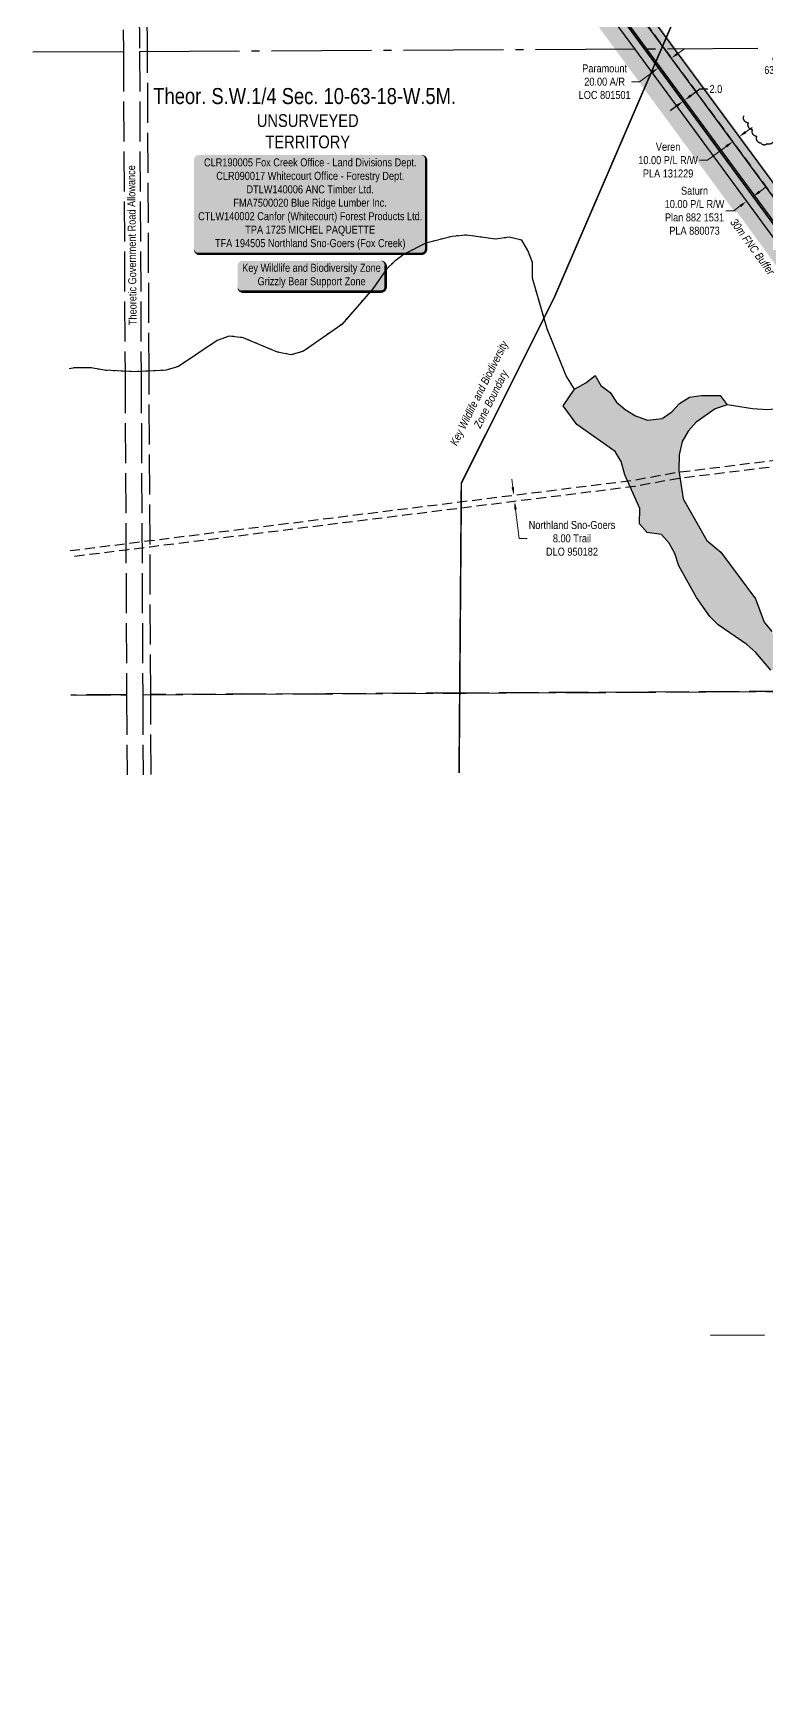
# Model space of a CAD drawing. Extents: x 518691 to 525422, y 6029591 to 6034645.
# Drawn here: x 522733 to 523650, y 6030052 to 6032127 of the extents above; entities that cross this region are included whole.
import ezdxf
from ezdxf.enums import TextEntityAlignment as Align

# ---------------------------------------------------------------- set-up
doc = ezdxf.new("R2010")
doc.units = 0
doc.header["$LTSCALE"] = 5
doc.header["$PDSIZE"] = 0.5
for name, pattern in [('0', [1, 1, 0]), ('BORDER', [17.5, 5, -2.5, 5, -2.5, 0, -2.5]), ('foc-ACCESSROAD', [3.75, 2.5, -1.25]), ('foc-QUARTERLINE', [33, 25, -3, 2, -3]), ('foc-UNSURVEYED', [12.5, 10, -2.5]), ('foc-WHEELTRACKS', [2, 0.4, -1.6])]:
    doc.linetypes.add(name, pattern=pattern)
for name, color, linetype in [('10', 1, 'Continuous'), ('9', 3, 'Continuous'), ('AS-WILDLIFE', 131, 'BORDER'), ('AS-WILDLIFE-BLOCK', 131, 'Continuous'), ('C-RW', 13, 'Continuous'), ('C-SYMBOL', 7, 'Continuous'), ('F-AR', 190, 'foc-ACCESSROAD'), ('F-RW', 190, 'Continuous'), ('L-QSEC', 8, 'foc-QUARTERLINE'), ('L-ROAD-T', 7, 'Continuous'), ('L-SECLBL', 7, 'Continuous'), ('L-UNS-T', 3, 'Continuous'), ('L-USEC', 7, 'foc-UNSURVEYED'), ('P-BUFFER-H 30m', 51, 'Continuous'), ('P-FNC BUFFER-T', 40, 'Continuous'), ('P-PROPOSED', 10, 'Continuous'), ('P-PROPOSED-H', 21, 'Continuous'), ('P-TXT', 4, 'Continuous'), ('T-BUSH', 110, '0'), ('T-WATER', 160, 'Continuous'), ('T-WATER-H', 133, 'Continuous'), ('T-WATER-P3', 160, 'foc-WHEELTRACKS')]:
    doc.layers.add(name, color=color, linetype=linetype)
for name, color, linetype, lineweight in [('C-RW-T', 13, 'Continuous', 9), ('F-AR-T', 190, 'Continuous', 9), ('F-RW-T', 190, 'Continuous', 9)]:
    doc.layers.add(name, color=color, linetype=linetype, lineweight=lineweight)
doc.styles.add('175L', font='ARIALN.TTF', dxfattribs={"height": 20})
doc.styles.add('240', font='ARIALN.TTF', dxfattribs={"height": 30})
doc.styles.add('80', font='ARIALN.TTF', dxfattribs={"height": 10})
doc.styles.add('80CG', font='ARIALN.TTF', dxfattribs={"height": 10})
doc.styles.add('80L', font='ARIALN.TTF', dxfattribs={"height": 10})
doc.styles.add('80LS', font='ARIALNI.TTF', dxfattribs={"height": 10})
doc.styles.add('foc-LtypeFont', font='ARIALN.TTF', dxfattribs={"height": 7.35})
doc.styles.add('SIMPLEX', font='ARIALN.TTF')
doc.linetypes.add('foc-TOPO-flowdirection-NOLINE', pattern='A,0,[">",foc-LtypeFont,S=0.3,R=0,X=0,Y=-0.945],-20,[">",foc-LtypeFont,S=0.3,R=0,X=0,Y=-0.945],0', length=20)
doc.dimstyles.new('Compass 5 000', dxfattribs={"dimscale": 5, "dimtxt": 9, "dimasz": 2, "dimexe": 0.2, "dimexo": 0.0625, "dimgap": 0.5, "dimtad": 0, "dimtih": 1, "dimtoh": 1, "dimzin": 0, "dimdsep": 46, "dimtxsty": '80CG', "dimcen": 0.1, "dimse1": 1, "dimse2": 1, "dimclrd": 256, "dimclrt": 256, "dimaunit": 1, "dimadec": 4, "dimazin": 0, "dimtfac": 0.06, "dimtofl": 0, "dimtmove": 0, "dimatfit": 1, "dimfxl": 0.2, "dimtolj": 1, "dimtzin": 0, "dimlwd": -1, "dimarcsym": 0})

# ---------------------------------------------------------------- blocks, each defined once
blk = doc.blocks.new('L-SECLBL')
at = {"layer": '9', "color": 7}
for p, q in [((-5.1, -27.8), (-12.3, -27.8)), ((20.7, -27.8), (13.5, -27.8))]:
    blk.add_line(p, q, dxfattribs=at)
at = {"layer": '10', "color": 2, "style": 'SIMPLEX'}
blk.add_attdef('SEC', text='', height=30, dxfattribs=at).set_placement((0, 0), align=Align.MIDDLE)
at = {"layer": '10', "color": 5, "style": '80L'}
blk.add_attdef('TWP', text='', height=9.5, dxfattribs=at).set_placement((-14.4, -27.4), align=Align.MIDDLE_RIGHT)
blk.add_attdef('RGE', text='', height=9.5, dxfattribs=at).set_placement((3.6, -27.4), align=Align.MIDDLE_CENTER)
blk.add_attdef('MER', text='', height=9.5, dxfattribs=at).set_placement((23.2, -27.4), align=Align.MIDDLE_LEFT)
blk = doc.blocks.new('*D65')
at = {"layer": 'C-RW-T', "transparency": 16777216}
for p, q in [((523623.5, 6032003.7), (523631.6, 6032009.6)), ((523599.3, 6031985.9), (523575.7, 6031968.6)), ((523575.7, 6031968.6), (523565.7, 6031968.6))]:
    blk.add_line(p, q, dxfattribs=at)
for points in [[(523622.5, 6032005.1), (523624.5, 6032002.4), (523615.4, 6031997.8)], [(523598.3, 6031987.3), (523600.3, 6031984.6), (523607.4, 6031991.9)]]:
    blk.add_solid(points, dxfattribs=at)
at = {"layer": 'Defpoints', "color": 0, "transparency": 16777216}
for p in [(523599.3, 6032019.8), (523591.2, 6032013.9), (523607.4, 6031991.9)]:
    blk.add_point(p, dxfattribs=at)
at = {"layer": 'C-RW-T', "transparency": 16777216, "insert": (523526.6, 6031968.6), "char_height": 10, "attachment_point": 5, "style": '80CG'}
blk.add_mtext('\\A1;Veren\\P10.00 P/L R/W\\PPLA 131229', dxfattribs=at)
blk = doc.blocks.new('*D76')
at = {"layer": 'Defpoints', "color": 0, "transparency": 16777216}
for p in [(523334.8, 6031542), (523403, 6031558.6), (523403.9, 6031550.7)]:
    blk.add_point(p, dxfattribs=at)
at = {"layer": 'F-AR-T', "transparency": 16777216}
for p, q in [((523332.6, 6031559.9), (523331.3, 6031569.8)), ((523336, 6031532.1), (523340.6, 6031495.9)), ((523340.6, 6031495.9), (523350.6, 6031495.9))]:
    blk.add_line(p, q, dxfattribs=at)
for points in [[(523334.2, 6031560.1), (523330.9, 6031559.7), (523333.8, 6031550)], [(523337.7, 6031532.3), (523334.4, 6031531.9), (523334.8, 6031542)]]:
    blk.add_solid(points, dxfattribs=at)
at = {"layer": 'F-AR-T', "transparency": 16777216, "insert": (523406.5, 6031495.9), "char_height": 10, "attachment_point": 5, "style": '80CG'}
blk.add_mtext('\\A1;Northland Sno-Goers\\P8.00 Trail\\PDLO 950182', dxfattribs=at)
blk = doc.blocks.new('*D77')
at = {"layer": 'Defpoints', "color": 0, "transparency": 16777216}
for p in [(523514.6, 6032084.2), (523551.2, 6032068.3), (523535, 6032056.3)]:
    blk.add_point(p, dxfattribs=at)
at = {"layer": 'F-AR-T', "transparency": 16777216}
for p, q in [((523538.8, 6032102), (523546.9, 6032107.9)), ((523490.8, 6032066.7), (523480.8, 6032066.7)), ((523506.5, 6032078.3), (523490.8, 6032066.7))]:
    blk.add_line(p, q, dxfattribs=at)
for points in [[(523537.8, 6032103.3), (523539.8, 6032100.7), (523530.8, 6032096.1)], [(523505.5, 6032079.6), (523507.5, 6032076.9), (523514.6, 6032084.2)]]:
    blk.add_solid(points, dxfattribs=at)
at = {"layer": 'F-AR-T', "transparency": 16777216, "insert": (523447.3, 6032066.7), "char_height": 10, "attachment_point": 5, "style": '80CG'}
blk.add_mtext('\\A1;Paramount\\P20.00 A/R\\PLOC 801501', dxfattribs=at)
blk = doc.blocks.new('*D92')
at = {"layer": 'Defpoints', "color": 0, "transparency": 16777216}
for p in [(523562.9, 6032018.4), (523554.8, 6032012.5), (523624.8, 6031917.3)]:
    blk.add_point(p, dxfattribs=at)
at = {"layer": 'F-RW-T', "transparency": 16777216}
for p, q in [((523640.9, 6031929.1), (523649, 6031935.1)), ((523608.7, 6031905.4), (523598.7, 6031905.4)), ((523616.8, 6031911.4), (523608.7, 6031905.4))]:
    blk.add_line(p, q, dxfattribs=at)
for points in [[(523615.8, 6031912.7), (523617.7, 6031910), (523624.8, 6031917.3)], [(523639.9, 6031930.5), (523641.9, 6031927.8), (523632.9, 6031923.2)]]:
    blk.add_solid(points, dxfattribs=at)
at = {"layer": 'F-RW-T', "transparency": 16777216, "insert": (523559.6, 6031905.4), "char_height": 10, "attachment_point": 5, "style": '80CG'}
blk.add_mtext('\\A1;Saturn \\P10.00 P/L R/W\\PPlan 882 1531\\PPLA 880073', dxfattribs=at)
blk = doc.blocks.new('*U57')
h = blk.add_hatch(color=255)
edge = h.paths.add_edge_path()
edge.add_line((-139, -62.5), (139, -62.5))
edge.add_arc((139, -56.5), 6, 270, 360)
edge.add_line((145, -56.5), (145, 55))
edge.add_arc((139, 55), 6, 0, 90)
edge.add_line((139, 61), (-139, 61))
edge.add_arc((-139, 55), 6, 90, 180)
edge.add_line((-145, 55), (-145, -56.5))
edge.add_arc((-139, -56.5), 6, 180, 270)
at = {"color": 44, "flags": 128}
blk.add_lwpolyline([(-139, -62.5, 3, 3, 0), (139, -62.5, 3, 3, 0.414214), (145, -56.5, 3, 3, 0), (145, 55, 3, 0, 0.414214), (139, 61, 0, 0, 0), (-139, 61, 0, 0, 0.414214), (-145, 55, 0, 0, 0), (-145, -56.5, 0, 3, 0.414214)], format="xyseb", close=True, dxfattribs=at)
at = {"color": 44, "style": '80'}
blk.add_attdef('ENTER_TEXT_001', (-36, -5), '', height=10, dxfattribs=at)
blk = doc.blocks.new('*D109')
at = {"layer": 'Defpoints', "color": 0, "transparency": 16777216}
for p in [(523545.8, 6032041.7), (523547, 6032043.4), (523547.4, 6032042.9)]:
    blk.add_point(p, dxfattribs=at)
at = {"layer": 'P-TXT', "transparency": 16777216}
for p, q in [((523555.1, 6032049.3), (523566.3, 6032057.6)), ((523566.3, 6032057.6), (523576.3, 6032057.6)), ((523537.3, 6032036.3), (523529.3, 6032030.4))]:
    blk.add_line(p, q, dxfattribs=at)
for points in [[(523536.3, 6032037.7), (523538.3, 6032035), (523545.4, 6032042.2)], [(523554.1, 6032050.7), (523556, 6032048), (523547, 6032043.4)]]:
    blk.add_solid(points, dxfattribs=at)
at = {"layer": 'P-TXT', "transparency": 16777216, "insert": (523586.3, 6032057.6), "char_height": 10, "attachment_point": 5, "style": '80CG'}
blk.add_mtext('\\A1;2.0', dxfattribs=at)
blk = doc.blocks.new('*U123')
h = blk.add_hatch(color=255)
edge = h.paths.add_edge_path()
edge.add_line((-86.5, -20), (86.5, -20))
edge.add_arc((86.5, -14), 6, 270, 360)
edge.add_line((92.5, -14), (92.5, 12.5))
edge.add_arc((86.5, 12.5), 6, 0, 90)
edge.add_line((86.5, 18.5), (-86.5, 18.5))
edge.add_arc((-86.5, 12.5), 6, 90, 180)
edge.add_line((-92.5, 12.5), (-92.5, -14))
edge.add_arc((-86.5, -14), 6, 180, 270)
at = {"color": 131, "flags": 128}
blk.add_lwpolyline([(-86.5, -20, 3, 3, 0), (86.5, -20, 3, 3, 0.414214), (92.5, -14, 3, 3, 0), (92.5, 12.5, 3, 0, 0.414214), (86.5, 18.5, 0, 0, 0), (-86.5, 18.5, 0, 0, 0.414214), (-92.5, 12.5, 0, 0, 0), (-92.5, -14, 0, 3, 0.414214)], format="xyseb", close=True, dxfattribs=at)
at = {"color": 131, "style": '80'}
blk.add_attdef('ENTER_TEXT_001', (-36, -5), '', height=10, dxfattribs=at)

msp = doc.modelspace()

# ---------------------------------------------------------------- hatches: boundary and pattern name
at = {"layer": 'P-BUFFER-H 30m'}
h = msp.add_hatch(color=256, dxfattribs=at)
h.dxf.hatch_style = 1
edge = h.paths.add_edge_path()
edge.add_line((522844.747, 6032942.539), (522843.567, 6032944.15))
edge.add_line((522843.567, 6032944.15), (522353.986, 6033612.885))
edge.add_line((522353.986, 6033612.885), (522281.043, 6033712.516))
edge.add_arc((522305.237, 6033730.229), 29.984, 216.106155, 216.209042, ccw=False)
edge.add_line((522281.011, 6033712.56), (522006.108, 6034089.462))
edge.add_line((522006.108, 6034089.462), (521945.102, 6034102.892))
edge.add_arc((521951.549, 6034132.176), 29.984, 217.588402, 257.584128, ccw=False)
edge.add_line((521927.789, 6034113.885), (521926.783, 6034115.192))
edge.add_line((521926.783, 6034115.192), (521355.316, 6033701.106))
edge.add_line((521355.316, 6033701.106), (521282.978, 6033648.693))
edge.add_line((521282.978, 6033648.693), (521220.863, 6033603.423))
edge.add_arc((521203.202, 6033627.655), 29.984, 180.271517, 306.08468, ccw=False)
edge.add_line((521173.218, 6033627.513), (521173.206, 6033629.979))
edge.add_arc((521203.191, 6033630.121), 29.984, 126.08468, 180.271517, ccw=False)
edge.add_line((521185.53, 6033654.353), (521246.516, 6033698.799))
edge.add_arc((521264.176, 6033674.568), 29.984, 125.92532, 126.08468, ccw=False)
edge.add_line((521246.583, 6033698.849), (521318.957, 6033751.287))
edge.add_line((521318.957, 6033751.287), (521915.582, 6034183.603))
edge.add_arc((521933.176, 6034159.322), 29.984, 37.588402, 125.927139, ccw=False)
edge.add_line((521956.936, 6034177.612), (521969.794, 6034160.909))
edge.add_line((521969.794, 6034160.909), (522031.259, 6034147.377))
edge.add_arc((522024.812, 6034118.094), 29.984, 36.106155, 77.584128, ccw=False)
edge.add_line((522049.038, 6034135.764), (522331.061, 6033749.1))
edge.add_line((522331.061, 6033749.1), (522403.987, 6033649.492))
edge.add_line((522403.987, 6033649.492), (522894.864, 6032978.987))
edge.add_line((522894.864, 6032978.987), (523031.754, 6032792.003))
edge.add_line((523031.754, 6032792.003), (523255.287, 6032490.823))
edge.add_arc((523231.209, 6032472.953), 29.984, 36.347782, 36.582397, ccw=False)
edge.add_line((523255.36, 6032490.724), (523327.669, 6032392.459))
edge.add_line((523327.669, 6032392.459), (523698.84, 6031887.466))
edge.add_line((523698.84, 6031887.466), (523760.357, 6031872.476))
edge.add_arc((523753.259, 6031843.344), 29.984, 38.307171, 76.305951, ccw=False)
edge.add_line((523776.788, 6031861.931), (524348.048, 6031138.776))
edge.add_arc((524324.519, 6031120.189), 29.984, 37.74167, 38.307171, ccw=False)
edge.add_line((524348.23, 6031138.543), (524369.315, 6031111.303))
edge.add_line((524369.315, 6031111.303), (524415.298, 6031062.576))
edge.add_arc((524393.49, 6031041.996), 29.984, 38.556384, 43.339832, ccw=False)
edge.add_line((524416.938, 6031060.685), (525097.242, 6030207.151))
edge.add_arc((525073.794, 6030188.462), 29.984, 29.646613, 38.556384, ccw=False)
edge.add_line((525099.853, 6030203.294), (525136.421, 6030139.045))
edge.add_arc((525110.362, 6030124.214), 29.984, -51.087541, 29.646613, ccw=False)
edge.add_line((525129.196, 6030100.882), (525076.58, 6030058.408))
edge.add_arc((525057.746, 6030081.739), 29.984, 218.912459, 308.912459, ccw=False)
edge.add_line((525034.415, 6030062.905), (525033.159, 6030064.461))
edge.add_arc((525056.491, 6030083.295), 29.984, 128.912459, 218.912459, ccw=False)
edge.add_line((525037.656, 6030106.626), (525069.116, 6030132.022))
edge.add_line((525069.116, 6030132.022), (525047.23, 6030170.476))
edge.add_line((525047.23, 6030170.476), (524369.312, 6031021.017))
edge.add_line((524369.312, 6031021.017), (524323.173, 6031069.91))
edge.add_arc((524344.981, 6031090.489), 29.984, 217.74167, 223.339832, ccw=False)
edge.add_line((524321.269, 6031072.136), (524299.324, 6031100.487))
edge.add_line((524299.324, 6031100.487), (523734.988, 6031814.877))
edge.add_line((523734.988, 6031814.877), (523672.863, 6031830.014))
edge.add_arc((523679.961, 6031859.146), 29.984, 216.315971, 256.305951, ccw=False)
edge.add_line((523655.801, 6031841.388), (523277.748, 6032355.745))
edge.add_line((523277.748, 6032355.745), (523205.486, 6032453.946))
edge.add_line((523205.486, 6032453.946), (522981.931, 6032755.156))
edge.add_arc((523006.009, 6032773.026), 29.984, 216.207959, 216.5824, ccw=False)
edge.add_line((522981.815, 6032755.313), (522844.747, 6032942.539))
at = {"layer": 'P-PROPOSED-H'}
h = msp.add_hatch(color=256, dxfattribs=at)
h.dxf.hatch_style = 1
h.paths.add_polyline_path([(522868.939, 6032960.253), (522867.758, 6032961.866), (522378.18, 6033630.598), (522305.237, 6033730.229), (522023.643, 6034116.304), (521951.549, 6034132.176), (521932.776, 6034156.563), (521337.723, 6033725.386), (521265.352, 6033672.95), (521203.202, 6033627.655), (521203.191, 6033630.121), (521264.176, 6033674.568), (521336.549, 6033727.006), (521933.176, 6034159.322), (521952.69, 6034133.972), (522024.812, 6034118.094), (522306.852, 6033731.409), (522379.794, 6033631.779), (522870.67, 6032961.274), (523007.618, 6032774.212), (523231.209, 6032472.953), (523303.518, 6032374.688), (523681.141, 6031860.916), (523753.259, 6031843.344), (524324.519, 6031120.189), (524346.501, 6031091.79), (524393.49, 6031041.996), (525073.794, 6030188.462), (525110.362, 6030124.214), (525057.746, 6030081.739), (525056.491, 6030083.295), (525107.784, 6030124.702), (525072.134, 6030187.338), (524391.979, 6031040.685), (524344.981, 6031090.489), (524322.945, 6031118.958), (523752.117, 6031841.565), (523679.961, 6031859.146), (523301.908, 6032373.503), (523229.6, 6032471.767), (523006.009, 6032773.026)])
at = {"layer": 'T-WATER-H'}
h = msp.add_hatch(color=256, dxfattribs=at)
h.dxf.hatch_style = 1
h.paths.add_polyline_path([(523671.467, 6031331.204), (523655.163, 6031331.258), (523636.158, 6031353.256), (523625.184, 6031363.184), (523589.004, 6031387.768), (523578.933, 6031398.17), (523562.093, 6031422.134), (523539.93, 6031461.503), (523535.148, 6031477.153), (523528.079, 6031490.119), (523518.305, 6031500.696), (523500.473, 6031503.35), (523491.06, 6031514.168), (523491.203, 6031533.327), (523472.461, 6031575.293), (523467.987, 6031592.102), (523460.317, 6031604.469), (523412.741, 6031638.148), (523395.54, 6031661.75), (523409.747, 6031682.494), (523423.943, 6031690.508), (523435.343, 6031699.351), (523442.473, 6031686.865), (523454.11, 6031678.076), (523462.322, 6031666.183), (523472.999, 6031656.795), (523485.976, 6031649.268), (523500.905, 6031643.679), (523519.176, 6031645.577), (523531.069, 6031654.146), (523540.992, 6031664.339), (523553.183, 6031672.427), (523567.996, 6031674.344), (523591.571, 6031674.654), (523600.29, 6031662.979), (523585.39, 6031657.677), (523561.668, 6031640.964), (523551.86, 6031629.869), (523544.343, 6031616.887), (523540.236, 6031600.465), (523539.97, 6031580.588), (523545.444, 6031545.298), (523575.156, 6031493.322), (523592.634, 6031478.698), (523635.731, 6031420.311), (523646.776, 6031391.381), (523656.211, 6031379.45), (523669.018, 6031352.074)])

# ---------------------------------------------------------------- linework, layer by layer
at = {"layer": 'AS-WILDLIFE', "const_width": 2, "flags": 128}
msp.add_lwpolyline([(523770.504, 6032674.875), (523628.095, 6032475.003), (523532.845, 6032141.627), (523458.762, 6031969.648), (523384.678, 6031797.669), (523268.261, 6031564.835), (523265.431, 6031202.504)], dxfattribs=at)
at = {"layer": 'C-RW'}
for points in [[(523674.58, 6031900.49), (523522.029, 6032107.935), (523320.583, 6032381.879)], [(523334.938, 6032379.24), (523534.399, 6032107.998), (523674.491, 6031917.497)]]:
    msp.add_lwpolyline(points, dxfattribs=at)
at = {"layer": 'F-AR'}
for points in [[(523674.76, 6031866.222), (523497.19, 6032107.809), (523301.908, 6032373.503)], [(523320.585, 6032381.883), (523522.033, 6032107.935), (523674.58, 6031900.49)]]:
    msp.add_lwpolyline(points, dxfattribs=at)
at = {"layer": 'F-AR', "flags": 128}
for points in [[(522779.259, 6031480.65), (522849.056, 6031489.373), (522879.197, 6031493.141), (523484.017, 6031568.736), (523536.822, 6031578.401), (523676.183, 6031595.615), (523910.776, 6031624.575), (523922.382, 6031626.008), (523945.756, 6031628.894), (523957.369, 6031630.328), (524483.202, 6031695.292), (524513.341, 6031699.014), (524583.137, 6031707.635)], [(524583.181, 6031699.578), (524513.385, 6031690.957), (524483.246, 6031687.234), (523963.169, 6031622.982), (523951.557, 6031621.547), (523928.185, 6031618.661), (523916.58, 6031617.228), (523676.225, 6031587.557), (523537.802, 6031570.46), (523485.009, 6031560.795), (522879.237, 6031485.082), (522849.097, 6031481.315), (522779.299, 6031472.591)]]:
    msp.add_lwpolyline(points, dxfattribs=at)
at = {"layer": 'F-RW'}
for points in [[(523301.908, 6032373.503), (523497.19, 6032107.809), (523674.76, 6031866.222)], [(523674.062, 6031850.297), (523484.832, 6032107.746), (523293.866, 6032367.565)]]:
    msp.add_lwpolyline(points, dxfattribs=at)
at = {"layer": 'L-QSEC'}
for p, q in [((522072.847, 6032100.679), (522845.93, 6032104.552)), ((522866.049, 6032104.655), (523638.819, 6032108.533)), ((523579.635, 6030499.93), (523647.275, 6030500.269))]:
    msp.add_line(p, q, dxfattribs=at)
at = {"layer": 'L-USEC'}
for p, q in [((522861.962, 6032908.783), (522866.046, 6032104.653)), ((522843.889, 6032506.617), (522845.93, 6032104.552)), ((522876.089, 6032104.704), (522874.047, 6032506.769)), ((522845.93, 6032104.552), (522847.973, 6031702.487)), ((522866.036, 6032104.654), (522868.079, 6031702.589)), ((522878.132, 6031702.64), (522876.089, 6032104.704)), ((522847.973, 6031702.487), (522850.016, 6031300.422)), ((522868.079, 6031702.589), (522870.122, 6031300.524)), ((522880.175, 6031300.573), (522878.132, 6031702.64)), ((522780.176, 6031300.072), (522850.016, 6031300.422)), ((522850.016, 6031300.422), (522780.176, 6031300.072)), ((522850.016, 6031300.422), (522850.524, 6031200.424)), ((522870.122, 6031300.524), (522870.63, 6031200.526)), ((522870.137, 6031300.523), (523273.912, 6031302.548)), ((523273.912, 6031302.548), (522880.175, 6031300.573)), ((522880.683, 6031200.575), (522880.175, 6031300.573)), ((523677.714, 6031304.573), (523273.912, 6031302.548)), ((523273.912, 6031302.548), (523677.714, 6031304.573))]:
    msp.add_line(p, q, dxfattribs=at)
at = {"layer": 'T-BUSH', "flags": 128}
msp.add_lwpolyline([(523747.894, 6031877.088, -0.52056705), (523744.261, 6031886.399, -0.52056705), (523740.627, 6031895.71, -0.52056705), (523736.994, 6031905.021, -0.52056705), (523734.952, 6031913.603, -0.52056705), (523744.373, 6031916.941, -0.52056705), (523753.794, 6031920.279, -0.52056705), (523752.411, 6031927.712, -0.52056705), (523747.571, 6031936.457, -0.52056705), (523742.731, 6031945.202, -0.52056705), (523737.891, 6031953.947, -0.52056705), (523733.051, 6031962.691, -0.52056705), (523728.211, 6031971.436, -0.52056705), (523723.371, 6031980.181, -0.52056705), (523718.531, 6031988.925, -0.52056705), (523713.69, 6031997.67, -0.52056705), (523708.85, 6032006.415, -0.52056705), (523701.649, 6032013.33, -0.52056705), (523693.597, 6032013.707, -0.52056705), (523684.896, 6032008.788, -0.52056705), (523676.195, 6032003.87, -0.52056705), (523667.495, 6031998.951, -0.52056705), (523658.794, 6031994.032, -0.52056705), (523650.093, 6031989.113, -0.52056705), (523642.8, 6031989.744, -0.52056705), (523637.497, 6031998.215, -0.52056705), (523632.193, 6032006.687, -0.52056705), (523626.889, 6032015.158, -0.52056705), (523621.301, 6032024.084, -0.52056705)], format="xyb", dxfattribs=at)
at = {"layer": 'T-WATER'}
msp.add_lwpolyline([(523655.163, 6031331.258), (523636.158, 6031353.256), (523625.184, 6031363.184), (523589.004, 6031387.768), (523578.933, 6031398.17), (523562.093, 6031422.134), (523539.93, 6031461.503), (523535.148, 6031477.153), (523528.079, 6031490.119), (523518.305, 6031500.696), (523500.473, 6031503.35), (523491.06, 6031514.168), (523491.203, 6031533.327), (523472.461, 6031575.293), (523467.987, 6031592.102), (523460.317, 6031604.469), (523412.741, 6031638.148), (523395.54, 6031661.75), (523409.747, 6031682.494), (523423.943, 6031690.508), (523435.343, 6031699.351), (523442.473, 6031686.865), (523454.11, 6031678.076), (523462.322, 6031666.183), (523472.999, 6031656.795), (523485.976, 6031649.268), (523500.905, 6031643.679), (523519.176, 6031645.577), (523531.069, 6031654.146), (523540.992, 6031664.339), (523553.183, 6031672.427), (523567.996, 6031674.344), (523591.571, 6031674.654), (523600.29, 6031662.979), (523585.39, 6031657.677), (523561.668, 6031640.964), (523551.86, 6031629.869), (523544.343, 6031616.887), (523540.236, 6031600.465), (523539.97, 6031580.588), (523545.444, 6031545.298), (523575.156, 6031493.322), (523592.634, 6031478.698), (523635.731, 6031420.311), (523646.776, 6031391.381), (523656.211, 6031379.45)], dxfattribs=at)
at = {"layer": 'T-WATER', "flags": 128}
msp.add_lwpolyline([(523650.625, 6031656.481), (523632.138, 6031657.76), (523600.29, 6031662.979)], dxfattribs=at)
at = {"layer": 'T-WATER-P3', "linetype": 'foc-TOPO-flowdirection-NOLINE', "flags": 128}
msp.add_lwpolyline([(524128.382, 6032087.39), (524119.663, 6032083.646), (524109.288, 6032073.544), (524074.568, 6032026.148), (524064.558, 6032015.863), (524052.628, 6032006.67), (524034.341, 6031984.237), (524020.533, 6031956.801), (524016.261, 6031939.709), (524011.72, 6031901.728), (524007.385, 6031885.538), (523998.393, 6031874.711), (523984.898, 6031863.183), (523982.024, 6031851.127), (523972.848, 6031839.58), (523962.001, 6031830.381), (523953.846, 6031818.41), (523939.982, 6031790.974), (523931.165, 6031778.886), (523920.68, 6031769.505), (523884.492, 6031744.628), (523856.218, 6031731.361), (523837.662, 6031730.359), (523799.724, 6031732.923), (523781.346, 6031730.96), (523766.077, 6031726.164), (523751.88, 6031719.621), (523696.439, 6031671.351), (523683.858, 6031663.781), (523669.004, 6031658.261), (523650.625, 6031656.481), (523632.138, 6031657.76), (523600.29, 6031662.979)], dxfattribs=at)
at = {"layer": 'T-WATER-P3', "flags": 128}
msp.add_lwpolyline([(523409.747, 6031682.494), (523399.354, 6031698.98), (523375.466, 6031757.613), (523357.242, 6031821.267), (523357.205, 6031840.898), (523351.384, 6031855.69), (523343.633, 6031868.571), (523328.099, 6031872.299), (523310.736, 6031869.792), (523274.794, 6031875.048), (523256.655, 6031873.326), (523224.018, 6031865.061), (523196.7, 6031851.01), (523185.015, 6031842.417), (523174.586, 6031832.255), (523157.551, 6031807.896), (523118.817, 6031763.396), (523071.184, 6031729.922), (523055.674, 6031725.245), (523038.578, 6031728.861), (522995.664, 6031746.755), (522978.02, 6031748.69), (522962.987, 6031743.173), (522914.818, 6031710.84), (522899.187, 6031705.985), (522861.534, 6031704.227), (522822.395, 6031705.954), (522805.357, 6031709.209), (522785.484, 6031709.235), (522778.104, 6031707.945)], dxfattribs=at)

# ---------------------------------------------------------------- block references
ref = msp.add_blockref('*U57', (523079.228, 6031914.021))
ref.add_attrib('ENTER_TEXT_001', 'CLR190005 Fox Creek Office - Land Divisions Dept.', (522946.684, 6031960.866), dxfattribs={"color": 44, "height": 10, "style": '80'})
ref.add_attrib('ENTER_TEXT_002', 'CLR090017 Whitecourt Office - Forestry Dept.', (522961.971, 6031944.022), dxfattribs={"color": 44, "height": 10, "style": '80'})
ref.add_attrib('ENTER_TEXT_003', 'DTLW140006 ANC Timber Ltd.', (522999.709, 6031927.178), dxfattribs={"color": 44, "height": 10, "style": '80'})
ref.add_attrib('ENTER_TEXT_004', 'FMA7500020 Blue Ridge Lumber Inc.', (522983.396, 6031910.47), dxfattribs={"color": 44, "height": 10, "style": '80'})
ref.add_attrib('ENTER_TEXT_005', 'CTLW140002 Canfor (Whitecourt) Forest Products Ltd.', (522939.368, 6031893.626), dxfattribs={"color": 44, "height": 10, "style": '80'})
ref.add_attrib('ENTER_TEXT_006', 'TPA 1725 MICHEL PAQUETTE', (522998.226, 6031876.782), dxfattribs={"color": 44, "height": 10, "style": '80'})
ref.add_attrib('ENTER_TEXT_007', 'TFA 194505 Northland Sno-Goers (Fox Creek)', (522960.368, 6031859.938), dxfattribs={"color": 44, "height": 10, "style": '80'})
at = {"layer": 'AS-WILDLIFE-BLOCK'}
ref = msp.add_blockref('*U123', (523081.196, 6031824.29), dxfattribs=at)
ref.add_attrib('ENTER_TEXT_001', 'Key Wildlife and Biodiversity Zone', (522994.422, 6031829.097), dxfattribs={"layer": '0', "color": 131, "height": 10, "style": '80'})
ref.add_attrib('ENTER_TEXT_002', 'Grizzly Bear Support Zone', (523013.631, 6031812.253), dxfattribs={"layer": '0', "color": 131, "height": 10, "style": '80'})
at = {"layer": 'L-SECLBL'}
msp.add_blockref('L-SECLBL', (523673.485, 6032108.707), dxfattribs=at).add_auto_attribs({'SEC': '10', 'TWP': '63', 'RGE': '18', 'MER': '5'})

# ---------------------------------------------------------------- texts
at = {"layer": 'C-SYMBOL', "color": 3, "style": '175L'}
msp.add_text('Theor. S.W.1/4 Sec. 10-63-18-W.5M.', height=20, dxfattribs=at).set_placement((523072.463, 6032032.774), align=Align.BOTTOM_CENTER)
at = {"layer": 'L-ROAD-T', "style": '80L'}
msp.add_text('Theoretic Government Road Allowance', height=10, rotation=90.59036, dxfattribs=at).set_placement((522856.545, 6031862.36), align=Align.MIDDLE_CENTER)
at = {"layer": 'L-UNS-T', "color": 3, "insert": (523076.303, 6032004.669), "char_height": 16, "attachment_point": 5, "style": '80L'}
msp.add_mtext_dynamic_manual_height_columns('UNSURVEYED TERRITORY', width=126.41375, gutter_width=47.5, heights=[0], dxfattribs=at)

# ---------------------------------------------------------------- dimensions: what is measured, and where the dimension line sits
at = {"layer": 'C-RW-T'}
dim = msp.add_linear_dim(base=(523607.388, 6031991.863), p1=(523599.261, 6032019.797), p2=(523591.203, 6032013.872), angle=216.329404, text='Veren\\P10.00 P/L R/W\\PPLA 131229', dimstyle='Compass 5 000', dxfattribs=at)
dim.commit()
dim.dimension.update_dxf_attribs({"geometry": '*D65', "text_midpoint": (523526.618, 6031968.563), "dimtype": 161})
at = {"layer": 'F-AR-T'}
for base, p1, p2, angle, text, picture, middle in [((523514.562, 6032084.179), (523551.214, 6032068.253), (523535.017, 6032056.348), 216.315892, 'Paramount\\P20.00 A/R\\PLOC 801501', '*D77', (523447.306, 6032066.728)), ((523334.787, 6031542.019), (523402.951, 6031558.603), (523403.943, 6031550.663), 277.124294, 'Northland Sno-Goers\\P8.00 Trail\\PDLO 950182', '*D76', (523406.529, 6031495.884))]:
    dim = msp.add_linear_dim(base=base, p1=p1, p2=p2, angle=angle, text=text, dimstyle='Compass 5 000', dxfattribs=at)
    dim.commit()
    dim.dimension.update_dxf_attribs({"geometry": picture, "text_midpoint": middle, "dimtype": 161})
at = {"layer": 'P-TXT', "color": 6}
dim = msp.add_linear_dim(base=(523546.998, 6032043.424), p1=(523545.77, 6032041.716), p2=(523547.382, 6032042.901), angle=36.315971, text='2.0', dimstyle='Compass 5 000', dxfattribs=at)
dim.commit()
dim.dimension.update_dxf_attribs({"geometry": '*D109', "text_midpoint": (523586.33, 6032057.618), "dimtype": 161})

# ---------------------------------------------------------------- next in the draw order: texts
at = {"layer": 'AS-WILDLIFE', "insert": (523299.042, 6031673.067), "char_height": 10, "attachment_point": 5, "rotation": 63.434944, "style": '240', "bg_fill": 2}
msp.add_mtext_dynamic_manual_height_columns('{\\fArial Narrow|b0|i1|c0|p34;Key Wildlife and Biodiversity \\PZone Boundary}', width=144.77326, gutter_width=45, heights=[0], dxfattribs=at)
at = {"layer": 'P-FNC BUFFER-T', "insert": (523611.542, 6031897.071), "char_height": 9.99474, "attachment_point": 1, "rotation": 306.106155, "style": '80LS', "bg_fill": 2}
msp.add_mtext_dynamic_manual_height_columns('\\pi0.38526;30m FNC Buffer', width=83.85098, gutter_width=49.947, heights=[0], dxfattribs=at)

# ---------------------------------------------------------------- next in the draw order: linework, layer by layer
at = {"layer": 'P-PROPOSED'}
msp.add_lwpolyline([(523303.518, 6032374.688), (523681.141, 6031860.916), (523753.259, 6031843.344), (524324.519, 6031120.189), (524346.501, 6031091.79), (524393.49, 6031041.996), (525073.794, 6030188.462), (525110.362, 6030124.214), (525057.746, 6030081.739), (525056.491, 6030083.295), (525107.784, 6030124.702), (525072.134, 6030187.338), (524391.979, 6031040.685), (524344.981, 6031090.489), (524322.945, 6031118.958), (523752.117, 6031841.565), (523679.961, 6031859.146), (523301.908, 6032373.503)], dxfattribs=at)
at = {"layer": 'T-WATER-P3', "linetype": 'foc-TOPO-flowdirection-NOLINE', "flags": 128}
msp.add_lwpolyline([(523409.747, 6031682.494), (523399.354, 6031698.98), (523375.466, 6031757.613), (523357.242, 6031821.267), (523357.205, 6031840.898), (523351.384, 6031855.69), (523343.633, 6031868.571), (523328.099, 6031872.299), (523310.736, 6031869.792), (523274.794, 6031875.048), (523256.655, 6031873.326), (523224.018, 6031865.061), (523196.7, 6031851.01), (523185.015, 6031842.417), (523174.586, 6031832.255), (523157.551, 6031807.896), (523118.817, 6031763.396), (523071.184, 6031729.922), (523055.674, 6031725.245), (523038.578, 6031728.861), (522995.664, 6031746.755), (522978.02, 6031748.69), (522962.987, 6031743.173), (522914.818, 6031710.84), (522899.187, 6031705.985), (522861.534, 6031704.227), (522822.395, 6031705.954), (522805.357, 6031709.209), (522785.484, 6031709.235), (522778.104, 6031707.945)], dxfattribs=at)

# ---------------------------------------------------------------- next in the draw order: dimensions: what is measured, and where the dimension line sits
at = {"layer": 'F-RW-T'}
dim = msp.add_linear_dim(base=(523624.815, 6031917.295), p1=(523562.882, 6032018.438), p2=(523554.823, 6032012.514), angle=216.317941, text='Saturn \\P10.00 P/L R/W\\PPlan 882 1531\\PPLA 880073', dimstyle='Compass 5 000', dxfattribs=at)
dim.commit()
dim.dimension.update_dxf_attribs({"geometry": '*D92', "text_midpoint": (523559.614, 6031905.45), "dimtype": 161})

doc.saveas('drawing.dxf')
